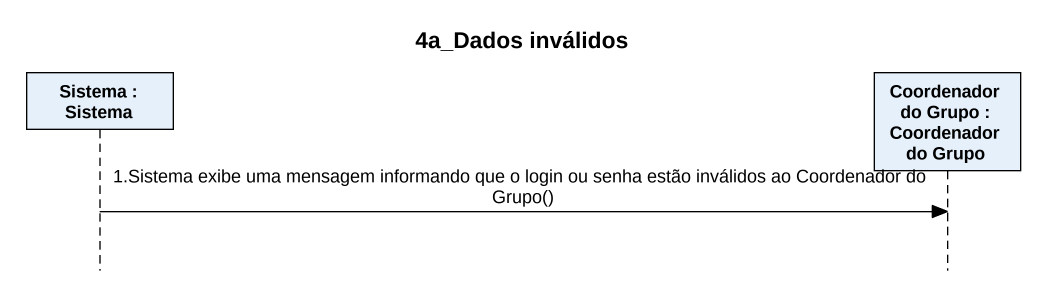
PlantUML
@startuml
title 4a_Dados inválidos
hide footbox
participant "Sistema : Sistema" as Sistema
participant "Coordenador do Grupo : Coordenador do Grupo" as Coordenador_do_Grupo

Sistema -> Coordenador_do_Grupo : 1.Sistema exibe uma mensagem informando que o login ou senha estão inválidos ao Coordenador do Grupo()
@enduml
